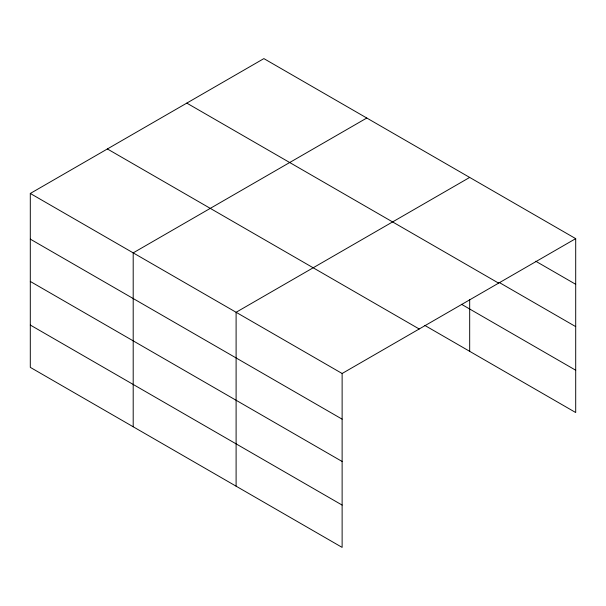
<?xml version="1.0" encoding="UTF-8"?>
<svg xmlns="http://www.w3.org/2000/svg" width="606" height="606" viewBox="0 0 606 606"><rect width="100%" height="100%" fill="white"/><g stroke="black" fill="none" stroke-linecap="round" stroke-linejoin="round"><path stroke-width="0.91" d="M342.125 461.477L342.125 373.493L30.3 193.465L30.3 367.365L342.125 547.392L342.125 461.477L30.3 281.449M30.3 193.465L263.875 58.608L575.7 238.635L575.7 412.534L424.761 325.392M366.781 118.019L133.199 252.869L133.199 426.775M469.68 177.429L236.105 312.279L236.105 486.186M342.125 373.493L575.7 238.635M535.742 261.231L575.7 284.305M499.041 282.358L575.7 326.619M186.799 103.111L498.617 283.138M461.514 304.295L575.7 370.221M107.383 148.962L419.2 328.99M30.3 239.128L342.125 419.155M30.3 325.043L342.125 505.078M469.68 299.735L469.68 351.328"/></g></svg>
